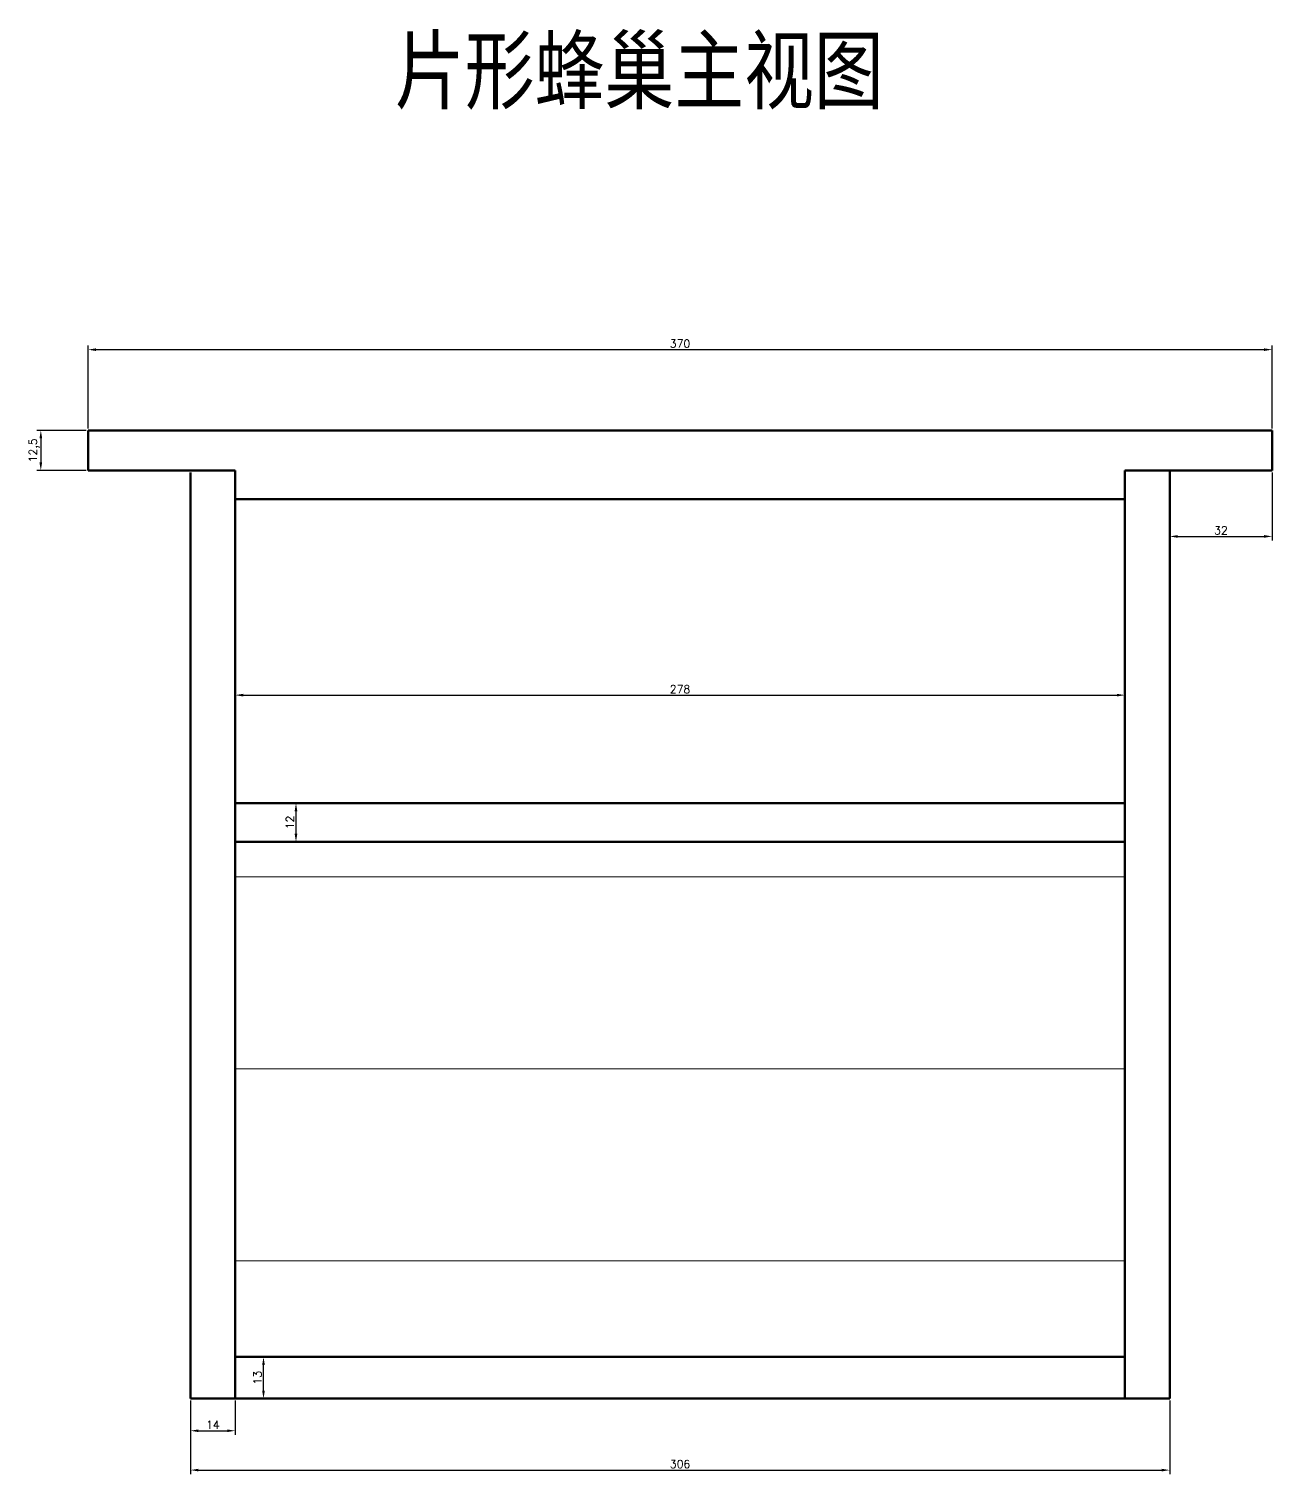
# Model space of a CAD drawing. Header units: millimetres. Extents: x 351 to 2235, y -675 to 500.
# Drawn here: x 1846.9 to 2235.4, y -608.1 to -156.5 of the extents above; entities that cross this region are included whole.
import ezdxf

# ---------------------------------------------------------------- set-up
doc = ezdxf.new("R2010")
doc.units = ezdxf.units.MM
doc.header["$LTSCALE"] = 0.38
doc.layers.add('细实线', color=7, linetype='Continuous', lineweight=20)
doc.styles.get("Standard").update_dxf_attribs({"font": 'txt', "bigfont": 'gbcbig.shx'})
doc.styles.add('工程图中的汉字', font='simfang.ttf', dxfattribs={"width": 0.8})
doc.dimstyles.new('ISO-25', dxfattribs={"dimtxt": 2.5, "dimasz": 2.5, "dimexe": 1.25, "dimexo": 0.625, "dimtad": 1, "dimtxsty": 'Standard', "dimcen": 2.5, "dimadec": 0, "dimazin": 0, "dimtfac": 1, "dimtmove": 0, "dimatfit": 3, "dimfxl": 1, "dimarcsym": 0})

# ---------------------------------------------------------------- blocks, each defined once
blk = doc.blocks.new('*D10')
at = {"layer": 'Defpoints', "color": 0, "lineweight": 20}
for p in [(2203.39, -294.49), (2235.39, -294.49), (2235.39, -315.11)]:
    blk.add_point(p, dxfattribs=at)
at = {"layer": '细实线', "color": 0, "lineweight": -2}
for p, q in [((2203.39, -295.11), (2203.39, -316.36)), ((2235.39, -295.11), (2235.39, -316.36)), ((2205.89, -315.11), (2232.89, -315.11))]:
    blk.add_line(p, q, dxfattribs=at)
at = {"layer": '细实线', "color": 0, "lineweight": 20}
for points in [[(2205.89, -314.69), (2205.89, -315.53), (2203.39, -315.11)], [(2232.89, -314.69), (2232.89, -315.53), (2235.39, -315.11)]]:
    blk.add_solid(points, dxfattribs=at)
at = {"layer": '细实线', "color": 0, "lineweight": 20, "insert": (2219.39, -313.23), "char_height": 2.5, "attachment_point": 5}
blk.add_mtext('32', dxfattribs=at)
blk = doc.blocks.new('*D27')
at = {"layer": 'Defpoints', "color": 0, "lineweight": 20}
for p in [(2235.39, -256.75), (1865.39, -281.99), (2235.39, -281.99)]:
    blk.add_point(p, dxfattribs=at)
at = {"layer": '细实线', "color": 0, "lineweight": -2}
for p, q in [((1865.39, -281.36), (1865.39, -255.5)), ((1867.89, -256.75), (2232.89, -256.75)), ((2235.39, -281.36), (2235.39, -255.5))]:
    blk.add_line(p, q, dxfattribs=at)
at = {"layer": '细实线', "color": 0, "lineweight": 20}
for points in [[(1867.89, -256.34), (1867.89, -257.17), (1865.39, -256.75)], [(2232.89, -256.34), (2232.89, -257.17), (2235.39, -256.75)]]:
    blk.add_solid(points, dxfattribs=at)
at = {"layer": '细实线', "color": 0, "lineweight": 20, "insert": (2050.39, -254.88), "char_height": 2.5, "attachment_point": 5}
blk.add_mtext('370', dxfattribs=at)
blk = doc.blocks.new('*D28')
at = {"layer": 'Defpoints', "color": 0, "lineweight": 20}
for p in [(1865.39, -281.99), (1850.64, -294.49), (1865.39, -294.49)]:
    blk.add_point(p, dxfattribs=at)
at = {"layer": '细实线', "color": 0, "lineweight": -2}
for p, q in [((1864.76, -281.99), (1849.39, -281.99)), ((1850.64, -284.49), (1850.64, -291.99)), ((1864.76, -294.49), (1849.39, -294.49))]:
    blk.add_line(p, q, dxfattribs=at)
at = {"layer": '细实线', "color": 0, "lineweight": 20}
for points in [[(1850.22, -284.49), (1851.06, -284.49), (1850.64, -281.99)], [(1850.22, -291.99), (1851.06, -291.99), (1850.64, -294.49)]]:
    blk.add_solid(points, dxfattribs=at)
at = {"layer": '细实线', "color": 0, "lineweight": 20, "insert": (1848.56, -288.24), "char_height": 2.5, "attachment_point": 5, "rotation": 90}
blk.add_mtext('12,5', dxfattribs=at)
blk = doc.blocks.new('*D29')
at = {"layer": 'Defpoints', "color": 0, "lineweight": 20}
for p in [(1897.39, -584.49), (2203.39, -584.49), (2203.39, -606.84)]:
    blk.add_point(p, dxfattribs=at)
at = {"layer": '细实线', "color": 0, "lineweight": -2}
for p, q in [((1897.39, -585.11), (1897.39, -608.09)), ((2203.39, -585.11), (2203.39, -608.09)), ((1899.89, -606.84), (2200.89, -606.84))]:
    blk.add_line(p, q, dxfattribs=at)
at = {"layer": '细实线', "color": 0, "lineweight": 20}
for points in [[(1899.89, -606.42), (1899.89, -607.25), (1897.39, -606.84)], [(2200.89, -606.42), (2200.89, -607.25), (2203.39, -606.84)]]:
    blk.add_solid(points, dxfattribs=at)
at = {"layer": '细实线', "color": 0, "lineweight": 20, "insert": (2050.39, -604.96), "char_height": 2.5, "attachment_point": 5}
blk.add_mtext('306', dxfattribs=at)
blk = doc.blocks.new('*D30')
at = {"layer": 'Defpoints', "color": 0, "lineweight": 20}
for p in [(1897.39, -584.49), (1911.39, -584.49), (1911.39, -594.54)]:
    blk.add_point(p, dxfattribs=at)
at = {"layer": '细实线', "color": 0, "lineweight": -2}
for p, q in [((1897.39, -585.11), (1897.39, -595.79)), ((1911.39, -585.11), (1911.39, -595.79)), ((1899.89, -594.54), (1908.89, -594.54))]:
    blk.add_line(p, q, dxfattribs=at)
at = {"layer": '细实线', "color": 0, "lineweight": 20}
for points in [[(1899.89, -594.13), (1899.89, -594.96), (1897.39, -594.54)], [(1908.89, -594.13), (1908.89, -594.96), (1911.39, -594.54)]]:
    blk.add_solid(points, dxfattribs=at)
at = {"layer": '细实线', "color": 0, "lineweight": 20, "insert": (1904.39, -592.67), "char_height": 2.5, "attachment_point": 5}
blk.add_mtext('14', dxfattribs=at)
blk = doc.blocks.new('*D31')
at = {"layer": 'Defpoints', "color": 0, "lineweight": 20}
for p in [(1911.39, -571.49), (1920.22, -571.49), (1911.39, -584.49)]:
    blk.add_point(p, dxfattribs=at)
at = {"layer": '细实线', "color": 0, "lineweight": -2}
for p, q in [((1912.01, -571.49), (1921.47, -571.49)), ((1920.22, -581.99), (1920.22, -573.99)), ((1912.01, -584.49), (1921.47, -584.49))]:
    blk.add_line(p, q, dxfattribs=at)
at = {"layer": '细实线', "color": 0, "lineweight": 20}
for points in [[(1919.81, -573.99), (1920.64, -573.99), (1920.22, -571.49)], [(1919.81, -581.99), (1920.64, -581.99), (1920.22, -584.49)]]:
    blk.add_solid(points, dxfattribs=at)
at = {"layer": '细实线', "color": 0, "lineweight": 20, "insert": (1918.35, -577.99), "char_height": 2.5, "attachment_point": 5, "rotation": 90}
blk.add_mtext('13', dxfattribs=at)
blk = doc.blocks.new('*D32')
at = {"layer": 'Defpoints', "color": 0, "lineweight": 20}
for p in [(2189.39, -364.7), (1911.39, -398.49), (2189.39, -398.49)]:
    blk.add_point(p, dxfattribs=at)
at = {"layer": '细实线', "color": 0, "lineweight": -2}
for p, q in [((1911.39, -397.86), (1911.39, -363.45)), ((1913.89, -364.7), (2186.89, -364.7)), ((2189.39, -397.86), (2189.39, -363.45))]:
    blk.add_line(p, q, dxfattribs=at)
at = {"layer": '细实线', "color": 0, "lineweight": 20}
for points in [[(1913.89, -364.29), (1913.89, -365.12), (1911.39, -364.7)], [(2186.89, -364.29), (2186.89, -365.12), (2189.39, -364.7)]]:
    blk.add_solid(points, dxfattribs=at)
at = {"layer": '细实线', "color": 0, "lineweight": 20, "insert": (2050.39, -362.83), "char_height": 2.5, "attachment_point": 5}
blk.add_mtext('278', dxfattribs=at)
blk = doc.blocks.new('*D33')
at = {"layer": 'Defpoints', "color": 0, "lineweight": 20}
for p in [(1911.39, -398.49), (1911.39, -410.49), (1930.37, -410.49)]:
    blk.add_point(p, dxfattribs=at)
at = {"layer": '细实线', "color": 0, "lineweight": -2}
for p, q in [((1912.01, -398.49), (1931.62, -398.49)), ((1930.37, -400.99), (1930.37, -407.99)), ((1912.01, -410.49), (1931.62, -410.49))]:
    blk.add_line(p, q, dxfattribs=at)
at = {"layer": '细实线', "color": 0, "lineweight": 20}
for points in [[(1929.95, -400.99), (1930.79, -400.99), (1930.37, -398.49)], [(1929.95, -407.99), (1930.79, -407.99), (1930.37, -410.49)]]:
    blk.add_solid(points, dxfattribs=at)
at = {"layer": '细实线', "color": 0, "lineweight": 20, "insert": (1928.49, -404.49), "char_height": 2.5, "attachment_point": 5, "rotation": 90}
blk.add_mtext('12', dxfattribs=at)

msp = doc.modelspace()

# ---------------------------------------------------------------- linework, layer by layer
at = {"layer": '细实线', "lineweight": 50}
for p, q in [((1865.386, -281.987), (2235.386, -281.987)), ((1865.386, -281.987), (1865.386, -294.487)), ((2235.386, -281.987), (2235.386, -294.487)), ((1865.386, -294.487), (1897.386, -294.487)), ((1897.386, -294.487), (1911.386, -294.487)), ((1897.386, -295.112), (1897.386, -584.487)), ((1911.386, -294.487), (1911.386, -584.487)), ((2189.386, -584.487), (2189.386, -294.487)), ((2189.386, -294.487), (2203.386, -294.487)), ((2235.386, -294.487), (2203.386, -294.487)), ((2203.386, -294.487), (2203.386, -584.487)), ((1911.386, -303.487), (2189.386, -303.487)), ((1911.386, -398.487), (2189.386, -398.487)), ((1911.386, -410.487), (2189.386, -410.487)), ((1911.386, -571.487), (2189.386, -571.487)), ((1897.386, -584.487), (1911.386, -584.487)), ((1911.386, -584.487), (2203.386, -584.487))]:
    msp.add_line(p, q, dxfattribs=at)
at = {"layer": '细实线', "lineweight": 20}
for p, q in [((1911.386, -421.487), (2189.386, -421.487)), ((1911.386, -481.487), (2189.386, -481.487)), ((1911.386, -541.487), (2189.386, -541.487))]:
    msp.add_line(p, q, dxfattribs=at)

# ---------------------------------------------------------------- texts
at = {"layer": '细实线', "lineweight": 20, "insert": (1961.282, -159.478), "char_height": 20, "attachment_point": 1, "style": '工程图中的汉字'}
msp.add_mtext_dynamic_manual_height_columns('片形蜂巢主视图', width=218.99938, gutter_width=27.735, heights=[0], dxfattribs=at)

# ---------------------------------------------------------------- dimensions: what is measured, and where the dimension line sits
at = {"layer": '细实线', "lineweight": 20}
for base, p1, p2, picture, middle in [((2235.386, -256.755), (1865.386, -281.987), (2235.386, -281.987), '*D27', (2050.386, -254.88)), ((2235.386, -315.109), (2203.386, -294.487), (2235.386, -294.487), '*D10', (2219.386, -313.234)), ((2189.386, -364.703), (1911.386, -398.487), (2189.386, -398.487), '*D32', (2050.386, -362.828)), ((2203.386, -606.838), (1897.386, -584.487), (2203.386, -584.487), '*D29', (2050.386, -604.963)), ((1911.386, -594.543), (1897.386, -584.487), (1911.386, -584.487), '*D30', (1904.386, -592.668))]:
    dim = msp.add_linear_dim(base=base, p1=p1, p2=p2, dimstyle='ISO-25', dxfattribs=at)
    dim.commit()
    dim.dimension.update_dxf_attribs({"geometry": picture, "text_midpoint": middle})
for base, p1, p2, picture, middle in [((1850.638, -294.487), (1865.386, -281.987), (1865.386, -294.487), '*D28', (1848.555, -288.237)), ((1920.225, -571.487), (1911.386, -584.487), (1911.386, -571.487), '*D31', (1918.35, -577.987))]:
    dim = msp.add_linear_dim(base=base, p1=p1, p2=p2, angle=90, dimstyle='ISO-25', dxfattribs=at)
    dim.commit()
    dim.dimension.update_dxf_attribs({"geometry": picture, "text_midpoint": middle})
dim = msp.add_linear_dim(base=(1930.369, -410.487), p1=(1911.386, -398.487), p2=(1911.386, -410.487), angle=90, dimstyle='ISO-25', dxfattribs=at)
dim.commit()
dim.dimension.update_dxf_attribs({"geometry": '*D33', "text_midpoint": (1930.369, -404.487), "dimtype": 160})

doc.saveas('drawing.dxf')
